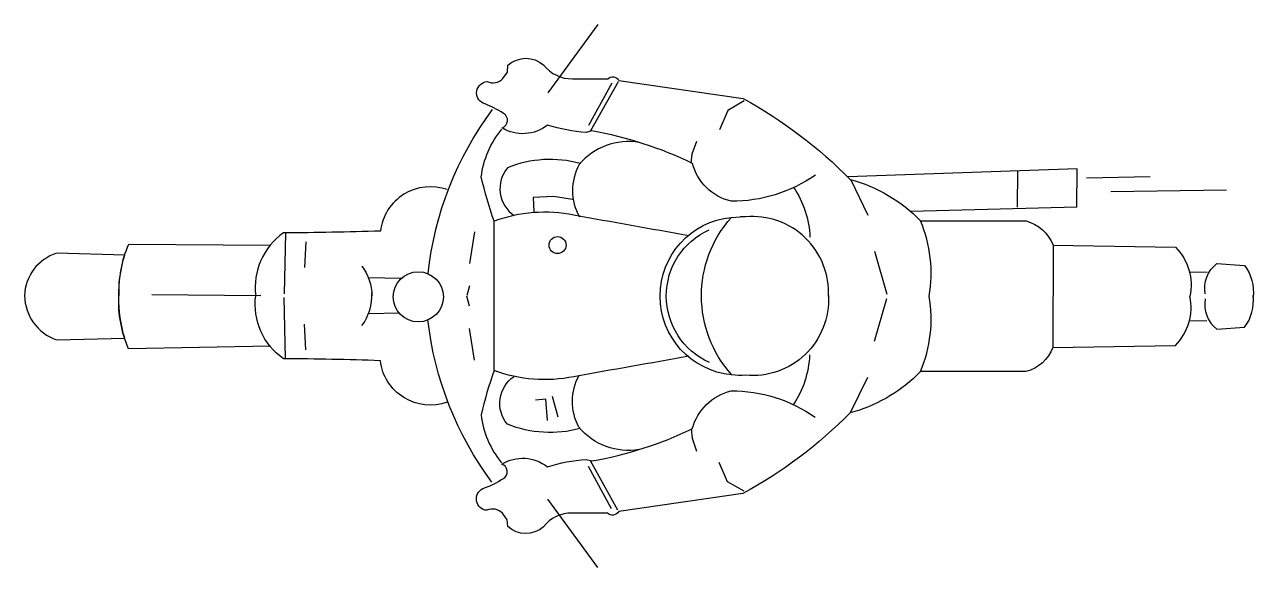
# Model space of a CAD drawing. Header units: metres. Extents: x 0 to 1.95, y -0.43 to 0.43.
import ezdxf

# ---------------------------------------------------------------- set-up
doc = ezdxf.new("R2010")
doc.units = ezdxf.units.M

msp = doc.modelspace()

# ---------------------------------------------------------------- linework, layer by layer
for points in [[(0.91, 0.431), (0.8307, 0.3228)], [(0.9321, 0.3381), (0.8951, 0.2708)], [(0.942, 0.3403), (0.8982, 0.2622)], [(1.1419, 0.3099), (1.1157, 0.2947), (1.1024, 0.2642)], [(1.0579, 0.211), (1.0595, 0.2259), (1.0667, 0.2463)], [(1.6691, 0.1414), (1.6695, 0.2021), (1.306, 0.1893)], [(1.5751, 0.1415), (1.5755, 0.1988)], [(1.3106, 0.1847), (1.338, 0.1288)], [(1.6846, 0.1881), (1.7855, 0.1899)], [(0.8695, 0.1538), (0.8396, 0.1583), (0.8073, 0.1569), (0.8085, 0.1346)], [(1.7232, 0.166), (1.9064, 0.169)], [(1.6691, 0.1414), (1.4058, 0.1345)], [(0.7453, -0.1178), (0.7455, 0.1191)], [(1.1216, 0.1252), (1.1353, 0.1262)], [(0.4147, 0.1003), (0.4123, 0.0038)], [(0.7145, 0.1024), (0.7066, 0.0521)], [(0.4471, 0.0864), (0.4447, 0.0457)], [(1.3485, 0.0717), (1.3679, 0.0037)], [(0.598, 0.0282), (0.5462, 0.0291)], [(1.8494, 0.0389), (1.8755, 0.0381)], [(0.3757, 0.001), (0.2025, 0.0023)], [(0.7064, 0.0168), (0.7021, 0.0012)], [(0.7063, -0.0154), (0.7021, 0.0001)], [(0.4146, -0.0986), (0.4123, -0.0021)], [(1.3484, -0.0711), (1.3679, -0.0032)], [(0.5952, -0.0268), (0.5462, -0.0276)], [(1.8493, -0.0389), (1.8754, -0.0381)], [(0.4471, -0.0848), (0.4446, -0.044)], [(0.7144, -0.1011), (0.7065, -0.0508)], [(1.3104, -0.184), (1.3379, -0.1282)], [(1.415, -0.1255), (1.4213, -0.1192)], [(0.8301, -0.1968), (0.8271, -0.1633), (0.8109, -0.1647)], [(0.8467, -0.1916), (0.8379, -0.1588)], [(1.0576, -0.21), (1.0593, -0.225), (1.0664, -0.2454)], [(0.9317, -0.3371), (0.8948, -0.2697)], [(0.9416, -0.3393), (0.8979, -0.2611)], [(1.1415, -0.309), (1.1153, -0.2939), (1.1021, -0.2634)], [(0.9096, -0.4299), (0.8304, -0.3216)]]:
    msp.add_lwpolyline(points)
for points in [[(1.2546, 0.1923, -0.154076), (1.1212, 0.1507, -0.274044), (1.0598, 0.2109, 0.06745), (0.9005, 0.2622), (0.8915, 0.2597, -0.058596), (0.8301, 0.2715, -0.313097), (0.7581, 0.2671, 0.62152), (0.7605, 0.2901, 0.0571), (0.7281, 0.3062, -0.772199), (0.7343, 0.3405, 0.309474), (0.7592, 0.3452), (0.7666, 0.3556), (0.7673, 0.3665, -0.380122), (0.824, 0.3668, 0.237284), (0.8694, 0.3449, -0.008196), (0.9255, 0.3449, -0.491424), (0.9433, 0.3422), (1.14, 0.3137, -0.072414), (1.31, 0.1853, -0.136802), (1.4214, 0.1197)], [(0.7424, 0.2962, 0.133758), (0.6403, 0.036, -6.175309)], [(1.054, 0.096, 0.000143), (0.8717, 0.1286, 0.140476), (0.7455, 0.1191, -0.02671), (0.7249, 0.1893, -0.143047), (0.7575, 0.2652, 6.545867)], [(0.9755, 0.2439, 0.267118), (0.8801, 0.2088, 0.257752), (0.8806, 0.126, -18.185995)], [(0.882, 0.2107, 0.163383), (0.7667, 0.204, 0.443453), (0.7771, 0.1282, 61.276091)], [(0.6712, 0.1692, 0.479838), (0.5651, 0.1036, -0.00747), (0.4116, 0.1006, 0.279074), (0.3675, 0.001, -3.920883)], [(1.2201, 0.1728, -0.136667), (1.2461, 0.0936, 0.130858)], [(1.1219, -0.1245, -0.907804), (1.1216, 0.1252, 19.956333)], [(1.1223, -0.1245, -0.383122), (1.1216, 0.1252, -1.181331)], [(1.2752, -0.0005, 0.45899), (1.144, 0.126, 0.016785), (1.1353, 0.1262, 1.875206)], [(1.0866, -0.105, -0.647221), (1.0864, 0.1057, -0.907804)], [(0.3911, 0.0807), (0.1659, 0.0823, 0.115933), (0.1504, 0.0008, -32.404898)], [(1.6314, 0.0812), (1.8254, 0.0779, -0.257412), (1.8482, 0, -0.705577)], [(0.5358, 0.048, -0.161402), (0.5516, 0.0007, 0.071336)], [(1.8727, 0.004, -0.28208), (1.8912, 0.052), (1.9351, 0.0489, -0.194388), (1.9485, -0.0012, 0.339568)], [(0.391, -0.079), (0.1658, -0.0832, -0.112163), (0.1504, 0.0011, 32.404898)], [(0.671, -0.1679, -0.479838), (0.565, -0.1021, 0.00747), (0.4114, -0.099, -0.279074), (0.3675, 0.001, 3.920883)], [(0.5357, -0.0465, 0.176867), (0.5514, 0.0055, -0.071336)], [(1.2752, 0.0012, -0.45899), (1.1439, -0.1252, -0.042635), (1.1219, -0.1245, -1.875206)], [(1.8727, -0.004, 0.28208), (1.8911, -0.052), (1.9351, -0.049, 0.194388), (1.9485, 0.0011, -0.339568)], [(1.6313, -0.0809), (1.8253, -0.0778, 0.257412), (1.8482, 0, 0.705577)], [(0.742, -0.2949, -0.132398), (0.6405, -0.0374, 6.175309)], [(1.0539, -0.0951, -0.000143), (0.8715, -0.1274, -0.140476), (0.7453, -0.1178, 0.02671), (0.7246, -0.188, 0.143047), (0.7572, -0.264, -6.545867)], [(1.2199, -0.172, 0.136667), (1.246, -0.0929, -0.130858)], [(1.415, -0.1255, -0.127367), (1.3098, -0.1847, -0.072414), (1.1396, -0.3129), (0.9429, -0.3412, -0.491424), (0.9251, -0.3438, -0.008196), (0.869, -0.3437, 0.237284), (0.8236, -0.3656, -0.380122), (0.7669, -0.3652), (0.7662, -0.3544), (0.7588, -0.3439, 0.309474), (0.7339, -0.3393, -0.772199), (0.7277, -0.3049, 0.0571), (0.7601, -0.2888, 0.62152), (0.7578, -0.2659, -0.313097), (0.8298, -0.2703, -0.058596), (0.8912, -0.2586), (0.9002, -0.2611, 0.06745), (1.0595, -0.21, -0.274044), (1.121, -0.1499, -0.154076), (1.2544, -0.1916, -1.751075)], [(0.8818, -0.2096, -0.163383), (0.7664, -0.2028, -0.443453), (0.7769, -0.1269, -61.276091)], [(0.9753, -0.2429, -0.267118), (0.8799, -0.2077, -0.257752), (0.8804, -0.1249, 18.185995)]]:
    msp.add_lwpolyline(points, format="xyb")
for points in [[(1.4214, 0.1197), (1.5886, 0.1197, -0.238059), (1.6314, 0.0812), (1.6313, -0.0809, -0.238059), (1.5885, -0.1194), (1.4213, -0.1192, 0.141649), (1.4352, 0.0002, 0.141649)], [(0.1598, 0.0655), (0.0518, 0.0683, 0.320484), (0.001, 0.0011, 0.312117), (0.0517, -0.0691), (0.1597, -0.0664, -0.143212)]]:
    msp.add_lwpolyline(points, format="xyb", close=True)
for centre, radius in [((0.8459, 0.0813), 0.0135), ((0.6252, -0.0008), 0.0397)]:
    msp.add_circle(centre, radius)

doc.saveas('drawing.dxf')
